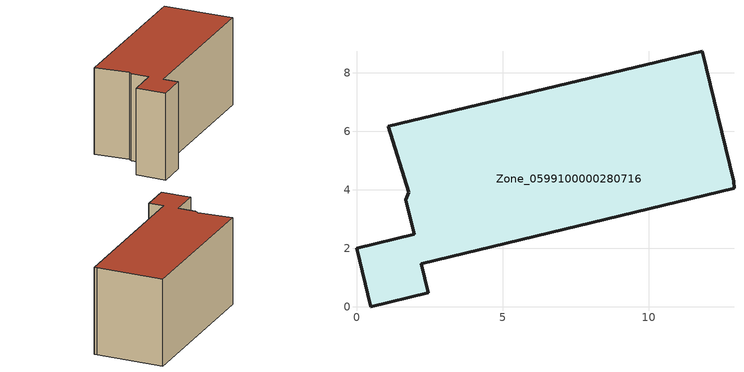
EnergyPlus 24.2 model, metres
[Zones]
Zone_0599100000280716
 floor ground (C_G): 1.08,6.17 11.83,8.74 12.91,4.29 12.91,4.06 2.21,1.48 2.45,0.48 0.48,0 0,2 1.97,2.48 1.69,3.65 1.78,3.92 z0
 wall outside (C_F): 2.45,0.48 2.21,1.48 12.91,4.06 12.91,4.29 11.83,8.74 1.08,6.17 1.78,3.92 1.69,3.65 1.97,2.48 0,2 0.48,0 2.45,0.48 z0:6.02
 roof outside (C_R): 1.78,3.92 1.69,3.65 1.97,2.48 0,2 0.48,0 2.45,0.48 2.21,1.48 12.91,4.06 12.91,4.29 11.83,8.74 1.08,6.17 z6.02
[BUILDING]
Pand.0599100000280716: North Axis=0; Terrain=City; Loads Convergence Tolerance Value=0.04; Temperature Convergence Tolerance Value=0.4; Solar Distribution=FullExterior; Maximum Number of Warmup Days=25; Minimum Number of Warmup Days=1
[Site:Location]
Rotterdam.The.Hague.AP_ZH_NLD Design_Conditions: Latitude=51.96; Longitude=4.45; Time Zone=1; Elevation=-4.5
[SITE:GROUNDTEMPERATURE:BUILDINGSURFACE]
18, 18, 18, 18, 18, 18, 18, 18, 18, 18, 18, 18
[MATERIAL] Thermal Absorptance=0.9; Solar Absorptance=0.7; Visible Absorptance=0.7
Name | Roughness | Thickness | Conductivity | Density | Specific Heat
G.TI.1975-1991 | MediumSmooth | 0.15 | 0.288461 | 540 | 1210
F.TI.1975-1991 | Rough | 0.3 | 0.230769 | 1920 | 840
R.TI.1975-1991 | MediumRough | 0.2 | 0.153846 | 1500 | 1000
[CONSTRUCTION]
C_G: G.TI.1975-1991
C_F: F.TI.1975-1991
C_R: R.TI.1975-1991
[ZONE]
Zone_0599100000280716: Type=1; Multiplier=1; Ceiling Height=Autocalculate; Volume=Autocalculate; Floor Area=autocalculate; Part of Total Floor Area=Yes
[ZONEINFILTRATION:DESIGNFLOWRATE]
Infil_Zone_0599100000280716: Zone or ZoneList or Space or SpaceList=Zone_0599100000280716; Schedule=AlwaysOn; Design Flow Rate Calculation Method=Flow/Area; Flow Rate per Floor Area=0.003; Constant Term Coefficient=1; Temperature Term Coefficient=0; Velocity Term Coefficient=0; Velocity Squared Term Coefficient=0
[HVACTEMPLATE:ZONE:IDEALLOADSAIRSYSTEM]
Zone_0599100000280716: Maximum Heating Supply Air Temperature=50; Minimum Cooling Supply Air Temperature=13; Maximum Heating Supply Air Humidity Ratio=0.0156; Minimum Cooling Supply Air Humidity Ratio=0.0077; Heating Limit=NoLimit; Cooling Limit=NoLimit; Dehumidification Control Type=ConstantSensibleHeatRatio; Cooling Sensible Heat Ratio=0.7; Dehumidification Setpoint=60; Humidification Control Type=None; Humidification Setpoint=30; Outdoor Air Method=None; Outdoor Air Flow Rate per Person=0.00944; Outdoor Air Flow Rate per Zone Floor Area=0; Outdoor Air Flow Rate per Zone=0; Demand Controlled Ventilation Type=None; Outdoor Air Economizer Type=NoEconomizer; Heat Recovery Type=None; Sensible Heat Recovery Effectiveness=0.7; Latent Heat Recovery Effectiveness=0.65
[ZONECONTROL:THERMOSTAT]
ThermostatControl_Zone_0599100000280716: Zone or ZoneList=Zone_0599100000280716; Control Type Schedule=DualSetpointControlType; Control 1=Thermostat_Zone_0599100000280716; Temperature Difference Between Cutout And Setpoint=0
[THERMOSTATSETPOINT:DUALSETPOINT]
Thermostat_Zone_0599100000280716: Heating Setpoint Temperature Schedule=HeatingSetpoint_Zone_0599100000280716; Cooling Setpoint Temperature Schedule=CoolingSetpoint_Zone_0599100000280716
[SCHEDULE:COMPACT]
HeatingSetpoint_Zone_0599100000280716: Through: 12/31, For: AllDays, Until: 24:00, 21
CoolingSetpoint_Zone_0599100000280716: Through: 12/31, For: AllDays, Until: 24:00, 24
DualSetpointControlType: Through: 12/31, For: AllDays, Until: 24:00, 4
AlwaysOn: Through: 12/31, For: AllDays, Until: 24:00, 1
